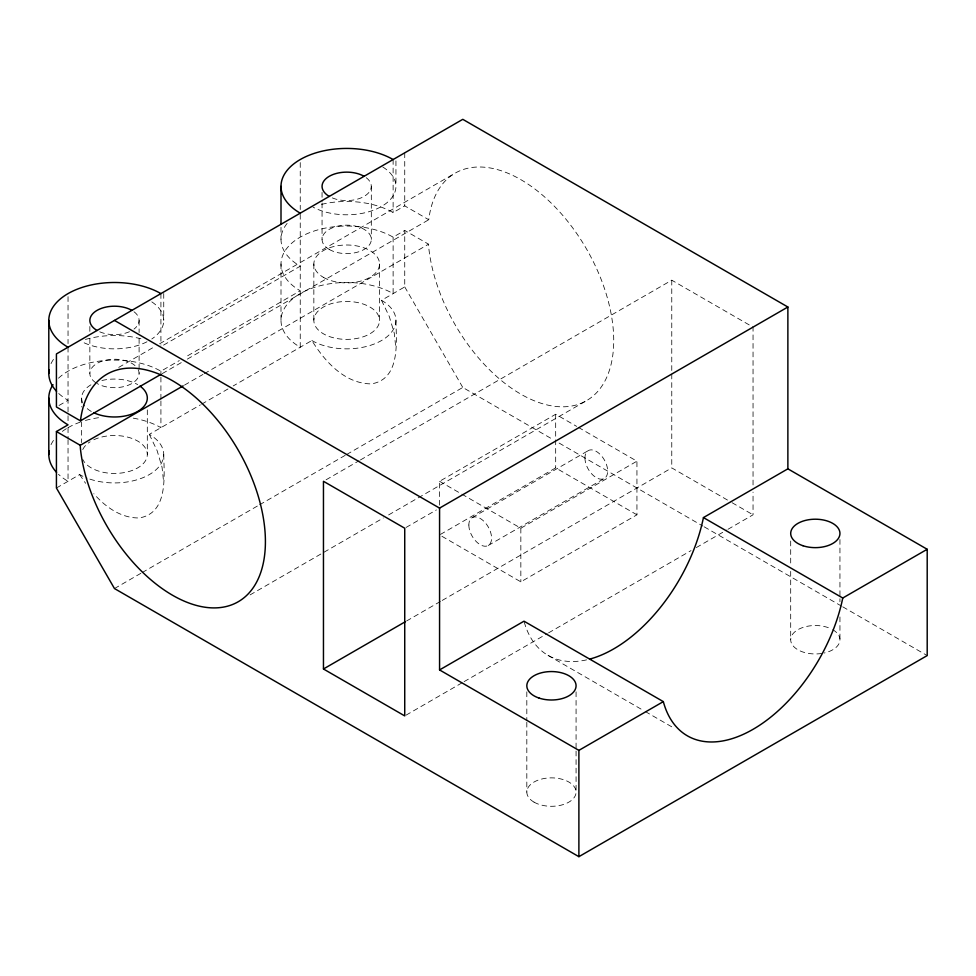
<?xml version="1.0" encoding="UTF-8"?>
<svg xmlns="http://www.w3.org/2000/svg" width="976" height="976" viewBox="0 0 976 976"><rect width="100%" height="100%" fill="white"/><g stroke="black" fill="none" stroke-linecap="round" stroke-linejoin="round"><path stroke-width="0.73" stroke-dasharray="4.88 3.66" d="M163.736 454.487C164.066 476.178 168.458 513.254 139.104 517.963C121.012 518.183 105.225 506.861 93.806 493.71M395.939 320.421C396.268 342.112 400.672 379.188 371.319 383.897C344.674 383.714 324.886 361.523 311.856 340.526L233.215 385.935M118.73 367.391L154.354 346.822M159.625 343.772L455.158 173.142M59.011 405.479L68.039 400.27A65.673 37.918 0 0 1 58.475 393.267M163.553 345.126L300.242 266.204A65.673 37.918 0 0 1 288.762 221.515M321.555 204.362A65.673 37.918 0 0 1 393.121 212.573L404.735 205.875L428.757 219.734A131.357 75.835 60 0 1 570.74 225.261A131.357 75.835 60 0 1 570.74 406.175A131.357 75.835 60 0 1 428.757 247.733L428.562 244.195L404.735 230.446L393.121 237.144A65.673 37.918 0 0 0 300.242 237.144A65.673 37.918 0 0 0 300.242 290.775L184.574 357.558M58.475 378.212A65.673 37.918 0 0 1 160.918 371.209L179.316 360.583M162.236 373.613L182.036 362.181M187.307 359.131L428.757 219.734M184.476 385.117L202.947 374.455M204.265 373.686L428.562 244.195M56.425 488L79.642 474.592A49.264 28.438 0 0 0 87.12 478.13M89.853 479.118A49.264 28.438 0 0 0 153.561 471.798A49.264 28.438 0 0 0 149.304 434.381L200.348 404.906M201.666 404.149L227.957 388.973M311.856 340.526A49.264 28.438 0 0 0 381.518 340.526A49.264 28.438 0 0 0 381.518 300.315L404.735 286.907L404.735 230.446M114.473 588.552L140.861 573.315M142.179 572.558L258.286 505.519M259.604 504.763L345.37 455.243M346.687 454.487L462.783 387.46L552.501 439.249M326.106 479.777L359.083 460.733M360.4 459.964L671.769 280.197L753.045 327.119L753.045 486.06M439.566 505.129L439.566 481.302L555.673 414.263L576.645 426.378M250.076 594.896L383.336 517.963M388.619 514.925L586.515 400.66M406.053 527.455L436.406 509.936M636.938 514.816L555.673 467.894L439.566 534.921L520.842 581.842L636.938 514.816L636.938 461.184L577.951 427.134M472.164 517.658L588.272 450.619M488.232 545.486L604.339 478.46M461.855 494.161L520.842 528.223L636.938 461.184M406.577 620.992L440.884 601.192M442.201 600.435L671.769 467.894L730.756 501.945M406.053 715.152L462.783 682.395M464.112 681.626L547.231 633.644M548.549 632.875L691.032 550.61M696.315 547.573L726.656 530.053M727.974 529.285L753.045 514.816L753.045 492.111M732.073 502.701L753.045 514.816M559.102 443.055L702.915 526.088M704.233 526.845L841.446 606.072M842.764 606.828L927.2 655.579M439.566 481.302L460.538 493.405M548.048 655.384L643.989 710.784M645.307 711.541L672.903 727.474M79.642 474.592L85.595 483.303M404.735 286.907L462.783 387.46M381.518 300.315L389.339 316.614L394.267 333.17L395.939 348.859M149.304 434.381L157.136 450.68L162.053 467.236L163.736 482.925M839.946 539.508L839.946 597.214M839.946 598.727L839.946 601.765M839.946 616.954L839.946 639.731M790.694 541.021L790.694 565.324M790.694 571.399L790.694 639.731M671.769 280.197L671.769 372.527M671.769 374.052L671.769 467.894M576.072 691.85L576.072 749.556M576.072 751.081L576.072 792.085M555.673 414.263L555.673 467.894M526.82 691.85L526.82 720.703M526.82 722.228L526.82 792.085M520.842 528.223L520.842 581.842M404.735 152.842L404.735 205.875M395.939 160.906L395.939 186.355M393.121 159.539L393.121 212.573M393.121 237.144L393.121 293.605A65.673 37.918 0 0 0 300.242 293.605A65.673 37.918 0 0 0 300.242 347.236L300.242 213.171M379.518 263.959L379.518 320.421A32.842 18.959 0 0 1 330.266 336.842A32.842 18.959 0 0 1 330.266 304A32.842 18.959 0 0 1 379.518 320.421M371.319 186.355L371.319 239.388M322.056 192.418L322.056 201.507M322.056 203.02L322.056 239.388M313.845 263.959L313.845 320.421M300.242 162.577L300.242 209.547M281.003 227.274L281.003 239.388M281.003 263.959L281.003 320.421M163.736 293.483L163.736 320.421M160.918 293.605L160.918 345.126M160.918 371.209L160.918 375.662M160.918 377.151L160.918 399.44M160.918 400.929L160.918 427.671A65.673 37.918 0 0 0 131.479 417.862M147.315 409.908L147.315 454.487M139.104 320.421L139.104 332.548M139.104 338.599L139.104 373.454M89.853 326.484L89.853 332.548M89.853 338.599L89.853 373.454M81.642 398.025L81.642 406.943M81.642 421.803L81.642 442.604M68.039 296.643L68.039 343.613M68.039 347.236L68.039 414.3M68.039 415.788L68.039 421.73M68.039 427.805L68.039 438.212M68.039 439.7L68.039 481.302A65.673 37.918 0 0 1 58.475 474.299M832.735 629.679A24.632 14.225 0 0 1 824.147 653.017M821.694 653.469A24.632 14.225 0 0 1 791.158 636.962A24.632 14.225 0 0 1 830.308 628.459M91.256 411.433A32.842 18.959 0 0 1 83.375 404.113M82.753 402.929A32.842 18.959 0 0 1 91.256 384.617M101.907 380.506A32.842 18.959 0 0 1 137.701 384.617M51.033 363.645A65.673 37.918 0 0 1 53.802 358.948M85.424 339.441A65.673 37.918 0 0 1 143.521 339.441M138.263 369.77A24.632 14.225 0 0 1 126.795 385.764A24.632 14.225 0 0 1 97.063 383.507M95.965 382.836A24.632 14.225 0 0 1 100.125 361.901A24.632 14.225 0 0 1 135.81 366.342M382.787 167.006A49.264 28.438 0 0 1 381.433 206.509A49.264 28.438 0 0 1 313.003 207.107M366.22 177.705A24.632 14.225 0 0 1 364.097 196.408A24.632 14.225 0 0 1 331.694 197.64M151.805 301.865A49.264 28.438 0 0 1 151.805 338.977M146.961 341.795A49.264 28.438 0 0 1 81.984 341.795M134.017 311.759A24.632 14.225 0 0 1 134.017 329.071M129.466 331.706A24.632 14.225 0 0 1 99.479 331.706M51.033 444.666A65.673 37.918 0 0 1 53.802 439.969M62.366 431.404A65.673 37.918 0 0 1 66.844 428.379M68.039 427.671A65.673 37.918 0 0 1 80.41 422.071M85.424 420.473A65.673 37.918 0 0 1 101.663 417.301M93.806 439.749A32.842 18.959 0 0 1 142.63 444.714A32.842 18.959 0 0 1 127.307 471.933A32.842 18.959 0 0 1 82.753 459.391M82.753 449.582A32.842 18.959 0 0 1 90.085 441.799M586.588 659.861A131.357 75.835 -60 0 1 524.002 621.187M534.031 802.138A24.632 14.225 0 0 0 575.242 795.757A24.632 14.225 0 0 0 545.072 778.348A24.632 14.225 0 0 0 534.031 802.138M323.459 277.367A32.842 18.959 0 0 0 378.407 268.864A32.842 18.959 0 0 0 338.184 245.647A32.842 18.959 0 0 0 323.459 277.367M329.266 249.441A24.632 14.225 0 0 0 370.477 243.073A24.632 14.225 0 0 0 340.307 225.651A24.632 14.225 0 0 0 329.266 249.441M468.846 525.015A16.067 9.272 60 0 0 485.889 546.218A16.067 9.272 60 0 0 485.889 523.49A16.067 9.272 60 0 0 468.846 525.015M584.941 457.976A16.067 9.272 60 0 0 601.985 479.179A16.067 9.272 60 0 0 601.985 456.451A16.067 9.272 60 0 0 584.941 457.976"/><path stroke-width="1.46" d="M589.687 659.105A131.357 75.835 -60 0 0 703.44 517.585L787.876 468.834L927.2 549.281L927.2 655.579L578.89 856.672L114.473 588.552L56.425 488L56.425 431.538L68.039 424.841A65.673 37.918 0 0 1 53.009 384.666M787.876 468.834L787.876 307.013L462.783 119.328L56.425 353.934L56.425 406.968L80.447 420.839L160.918 374.369M56.425 431.538L80.252 445.288L183.159 385.874M114.473 320.421L439.566 508.106L787.876 307.013M323.459 668.987L404.735 715.908L404.735 528.223L323.459 481.29L323.459 668.987L405.26 621.761M439.566 508.106L439.566 669.926L524.002 621.187L663.326 701.622A131.357 75.835 -60 0 0 753.045 729.316A131.357 75.835 -60 0 0 842.764 598.02L927.2 549.281M439.566 669.926L578.89 750.373L663.326 701.622M703.44 517.585L842.764 598.02M80.252 445.288L80.447 448.838A131.357 75.835 60 0 0 222.43 607.267A131.357 75.835 60 0 0 222.43 426.353A131.357 75.835 60 0 0 80.447 420.839M578.89 750.373L578.89 856.672M281.003 186.355L281.003 224.236M48.8 320.421L48.8 373.454M48.8 398.025L48.8 454.487M139.995 386.093A32.842 18.959 0 0 1 137.701 411.433A32.842 18.959 0 0 1 93.806 412.75M56.559 391.327A65.673 37.918 0 0 1 49.117 369.733M300.242 213.171A65.673 37.918 0 0 1 300.242 159.539A65.673 37.918 0 0 1 393.121 159.539M329.266 196.408A24.632 14.225 0 0 1 329.266 176.302A24.632 14.225 0 0 1 364.097 176.302M68.039 347.236A65.673 37.918 0 0 1 68.039 293.605A65.673 37.918 0 0 1 160.918 293.605M97.063 330.474A24.632 14.225 0 0 1 97.063 310.368A24.632 14.225 0 0 1 131.894 310.368M56.559 472.36A65.673 37.918 0 0 1 49.117 450.766M539.13 698.096A24.632 14.225 0 0 0 576.072 685.774A24.632 14.225 0 0 0 539.13 673.464A24.632 14.225 0 0 0 539.13 698.096M803.004 545.743A24.632 14.225 0 0 0 839.946 533.433A24.632 14.225 0 0 0 803.004 521.111A24.632 14.225 0 0 0 803.004 545.743"/></g></svg>
